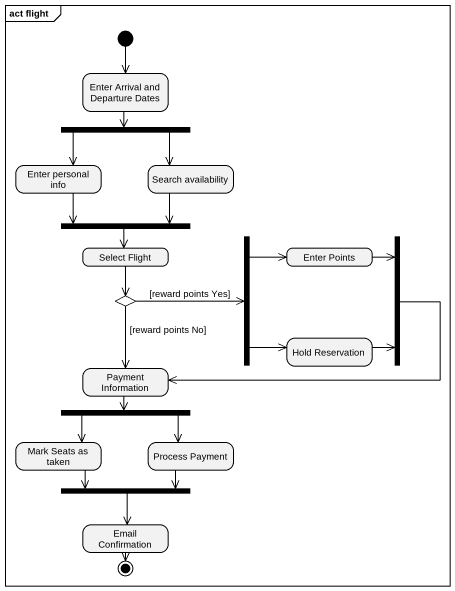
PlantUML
@startuml
mainframe act flight
hide empty description
state "Enter Arrival and Departure Dates" as Enter_Arrival_and_Departure
state fork1 <<fork>>
state "Enter personal info" as Enter_personal_info
state "Search availability" as Search_availability
state fork2 <<join>>
state "Select Flight" as Select_Flight
state fork3 <<fork>>
state "Enter Points" as Enter_Points
state fork4 <<join>>
state choice1 <<choice>>
state "Hold Reservation" as Hold_Reservation
state "Payment Information" as Payment_Information
state fork5 <<fork>>
state "Mark Seats as taken" as Mark_Seats_as_taken
state "Process Payment" as Process_Payment
state fork6 <<join>>
state "Email Confirmation" as Email_Confirmation
[*] --> Enter_Arrival_and_Departure
Enter_Arrival_and_Departure --> fork1
fork1 --> Enter_personal_info
fork1 --> Search_availability
Enter_personal_info --> fork2
Search_availability --> fork2
fork2 --> Select_Flight
Select_Flight --> choice1
fork3 -right-> Enter_Points
fork3 --> Hold_Reservation
Enter_Points --> fork4
fork4 -left-> Payment_Information
choice1 -right-> fork3 : [reward points Yes]
choice1 --> Payment_Information : [reward points No]
Hold_Reservation -up-> fork4
Payment_Information --> fork5
fork5 --> Mark_Seats_as_taken
fork5 --> Process_Payment
Mark_Seats_as_taken -right-> fork6
Process_Payment -left-> fork6
fork6 --> Email_Confirmation
Email_Confirmation --> [*]
@enduml
